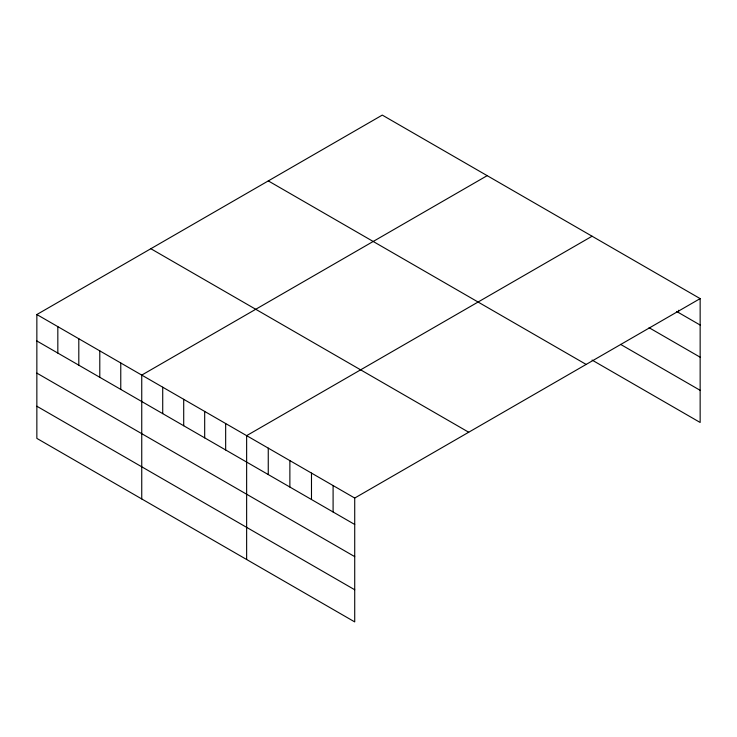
<?xml version="1.0" encoding="UTF-8"?>
<svg xmlns="http://www.w3.org/2000/svg" width="737" height="737" viewBox="0 0 737 737"><rect width="100%" height="100%" fill="white"/><g stroke="black" fill="none" stroke-linecap="round" stroke-linejoin="round"><path stroke-width="1.11" d="M700.15 298.614L354.718 498.046L354.718 621.908L36.85 438.386L36.85 314.533L382.282 115.092L700.15 298.614L700.15 422.467L592.078 360.071M487.185 175.655L141.744 375.096L141.744 498.949M592.078 236.218L246.637 435.65L246.637 559.512M676.566 311.429L700.15 325.045M649.057 327.698L700.15 357.196M620.572 344.372L700.15 390.315M268.296 180.906L586.155 364.428M150.845 248.719L468.704 432.232M36.85 314.533L354.718 498.046M36.85 340.964L354.718 524.477M36.85 373.115L354.718 556.628M36.85 406.234L354.718 589.757M678.537 310.268L678.537 312.562M333.096 485.572L333.096 512.003M311.484 473.09L311.484 499.52M289.871 460.607L289.871 487.046M268.259 448.133L268.259 474.564M225.66 423.545L225.66 449.975M204.683 411.43L204.683 437.861M183.706 399.316L183.706 425.746M162.72 387.201L162.72 413.641M120.767 362.982L120.767 389.412M99.79 350.867L99.79 377.298M78.804 338.753L78.804 365.193M57.827 326.648L57.827 353.078"/></g></svg>
